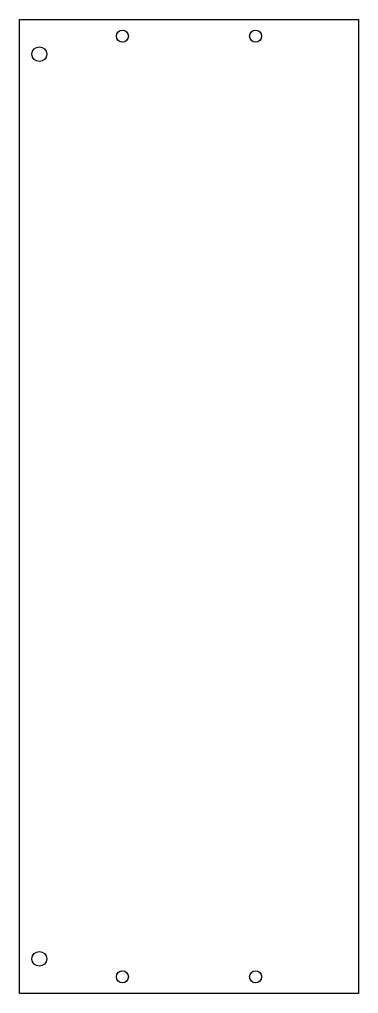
# Model space of a CAD drawing. Header units: metres. Extents: x 0 to 138, y -396 to 0.
import ezdxf

# ---------------------------------------------------------------- set-up
doc = ezdxf.new("R2010")
doc.units = ezdxf.units.M

msp = doc.modelspace()

# ---------------------------------------------------------------- linework, layer by layer
for p, q in [((0, 0), (137.96, 0)), ((0, -396), (0, 0)), ((137.96, 0), (137.96, -396)), ((137.96, -396), (0, -396))]:
    msp.add_line(p, q)
for centre, radius in [((41.88, -6.8), 2.45), ((96.08, -6.8), 2.45), ((8.1, -14.1), 3), ((8.1, -381.9), 3), ((41.88, -389.2), 2.45), ((96.08, -389.2), 2.45)]:
    msp.add_circle(centre, radius)

doc.saveas('drawing.dxf')
